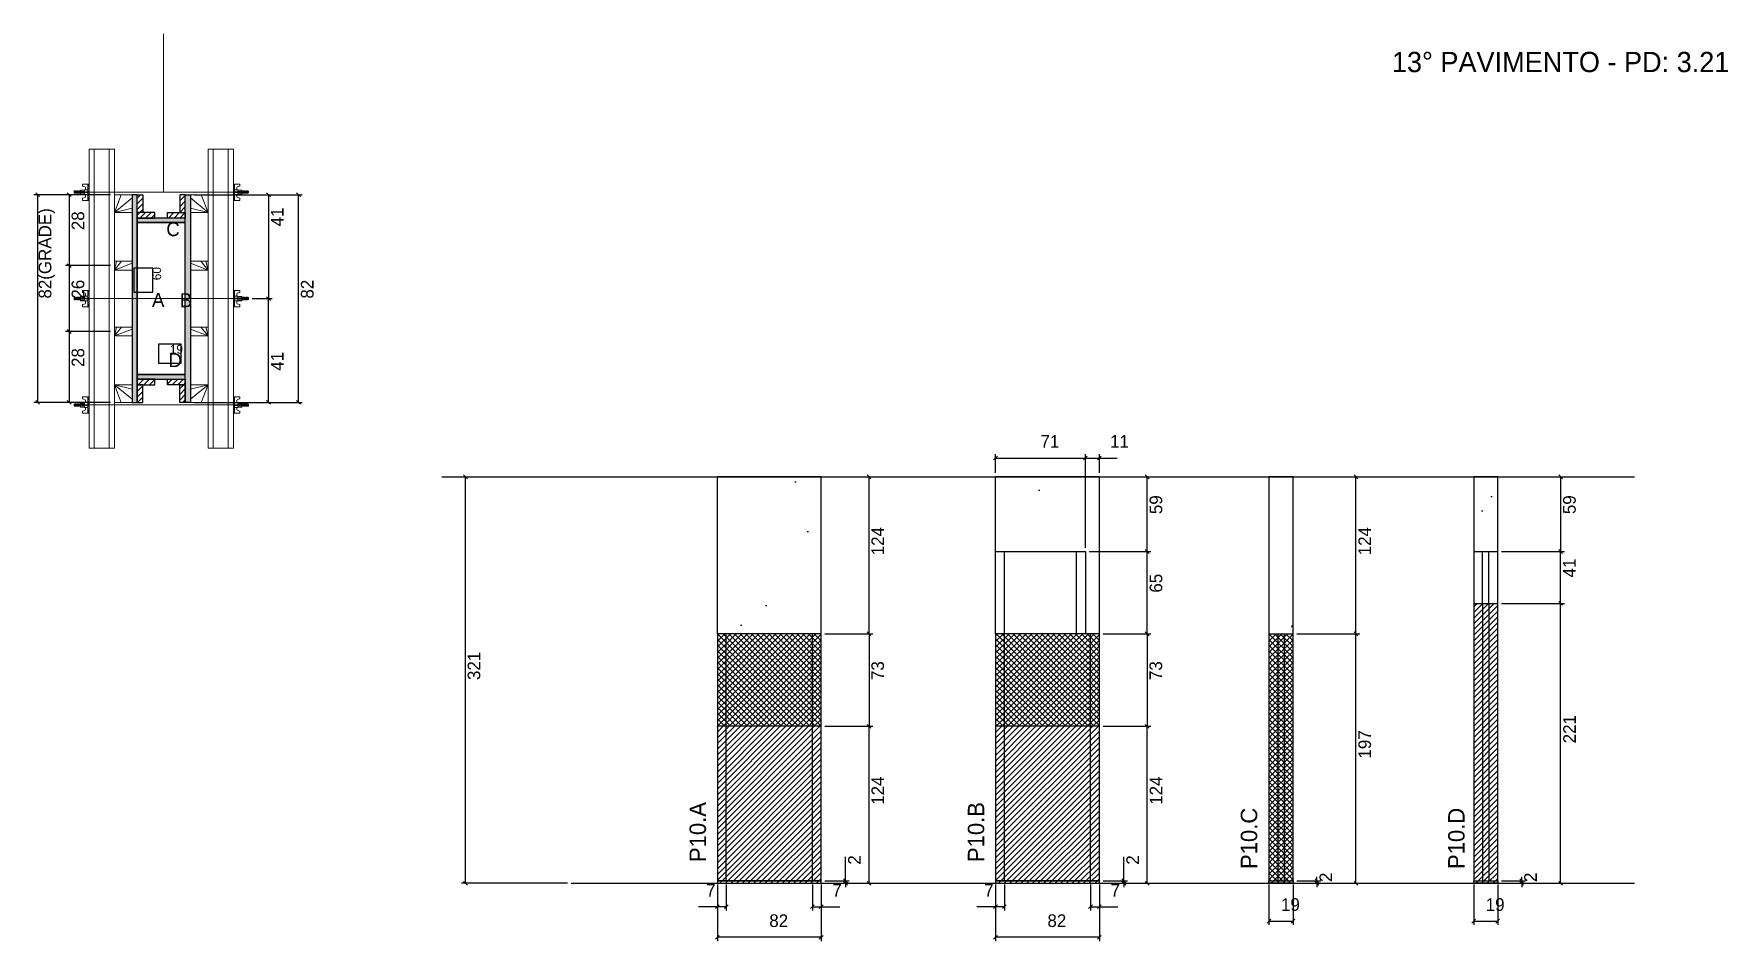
# Model space of a CAD drawing. Header units: metres. Extents: x 6107 to 7445, y 9845 to 10561.
import ezdxf

# ---------------------------------------------------------------- set-up
doc = ezdxf.new("R2010")
doc.units = ezdxf.units.M
for name, color, linetype in [('00 - FELIPE', 7, 'Continuous'), ('CHAPA', 7, 'Continuous'), ('COTA', 7, 'Continuous'), ('Hachura', 7, 'Continuous'), ('Madeira', 7, 'Continuous'), ('NIVEL 2° PAV.', 7, 'Continuous'), ('NOMENCLATURA', 7, 'Continuous'), ('Nível', 7, 'Continuous'), ('Painéis', 7, 'Continuous'), ('Perfil Metálico', 7, 'Continuous'), ('SARR_2.2x7', 7, 'Continuous'), ('SARRAFO', 7, 'Continuous'), ('Texto Seção', 7, 'Continuous'), ('TEXTO_GERAL', 7, 'Continuous')]:
    doc.layers.add(name, color=color, linetype=linetype)

msp = doc.modelspace()

# ---------------------------------------------------------------- hatches: boundary and pattern name
at = {"layer": 'COTA'}
h = msp.add_hatch(dxfattribs=at)
h.set_pattern_fill('AR-CONC')
h.paths.add_polyline_path([(6646.9, 10211.7), (6646.9, 10087.7), (6728.9, 10087.7), (6728.9, 10211.7), (6646.9, 10211.7)])
h = msp.add_hatch(dxfattribs=at)
h.set_pattern_fill('AR-CONC')
h.paths.add_polyline_path([(6937.6, 10152.7), (6937.6, 10087.7), (6948.6, 10087.7), (6948.6, 10211.7), (6866.6, 10211.7), (6866.6, 10152.7), (6937.6, 10152.7)])
h = msp.add_hatch(dxfattribs=at)
h.set_pattern_fill('AR-CONC')
h.paths.add_polyline_path([(7101.6, 10087.7), (7101.6, 10211.7), (7082.6, 10211.7), (7082.6, 10087.7), (7101.6, 10087.7)])
h = msp.add_hatch(dxfattribs=at)
h.set_pattern_fill('AR-CONC')
h.paths.add_polyline_path([(7244.3, 10152.7), (7263.3, 10152.7), (7263.3, 10211.7), (7244.3, 10211.7), (7244.3, 10152.7)])
at = {"layer": 'Hachura'}
h = msp.add_hatch(color=7, dxfattribs=at)
h.dxf.hatch_style = 1
h.paths.add_polyline_path([(6188.6, 10434.4), (6184.6, 10434.4), (6184.6, 10270.4), (6188.6, 10270.4), (6188.6, 10434.4)])
h = msp.add_hatch(color=7, dxfattribs=at)
h.dxf.hatch_style = 1
h.paths.add_polyline_path([(6188.6, 10434.4), (6184.6, 10434.4), (6184.6, 10270.4), (6188.6, 10270.4), (6188.6, 10434.4)])
h = msp.add_hatch(dxfattribs=at)
h.set_pattern_fill('ANSI31')
h.paths.add_polyline_path([(6188.6, 10420.4), (6193, 10420.4), (6193, 10434.4), (6188.6, 10434.4), (6188.6, 10420.4)])
h = msp.add_hatch(dxfattribs=at)
h.set_pattern_fill('ANSI31')
h.paths.add_polyline_path([(6226.6, 10420.4), (6222.2, 10420.4), (6222.2, 10434.4), (6226.6, 10434.4), (6226.6, 10420.4)])
h = msp.add_hatch(color=7, dxfattribs=at)
h.dxf.hatch_style = 1
h.paths.add_polyline_path([(6226.6, 10434.4), (6230.6, 10434.4), (6230.6, 10270.4), (6226.6, 10270.4), (6226.6, 10434.4)])
h = msp.add_hatch(color=7, dxfattribs=at)
h.dxf.hatch_style = 1
h.paths.add_polyline_path([(6226.6, 10434.4), (6230.6, 10434.4), (6230.6, 10270.4), (6226.6, 10270.4), (6226.6, 10434.4)])
h = msp.add_hatch(dxfattribs=at)
h.set_pattern_fill('ANSI31')
h.paths.add_polyline_path([(6188.6, 10416), (6188.6, 10420.4), (6202.6, 10420.4), (6202.6, 10416), (6188.6, 10416)])
h = msp.add_hatch(color=7, dxfattribs=at)
h.dxf.hatch_style = 1
h.paths.add_polyline_path([(6226.6, 10412.4), (6226.6, 10416), (6188.6, 10416), (6188.6, 10412.4), (6226.6, 10412.4)])
h = msp.add_hatch(color=7, dxfattribs=at)
h.dxf.hatch_style = 1
h.paths.add_polyline_path([(6226.6, 10412.4), (6226.6, 10416), (6188.6, 10416), (6188.6, 10412.4), (6226.6, 10412.4)])
h = msp.add_hatch(dxfattribs=at)
h.set_pattern_fill('ANSI31')
h.paths.add_polyline_path([(6226.6, 10416), (6226.6, 10420.4), (6212.6, 10420.4), (6212.6, 10416), (6226.6, 10416)])
h = msp.add_hatch(color=7, dxfattribs=at)
h.dxf.hatch_style = 1
h.paths.add_polyline_path([(6226.6, 10288.8), (6226.6, 10292.4), (6188.6, 10292.4), (6188.6, 10288.8), (6226.6, 10288.8)])
h = msp.add_hatch(color=7, dxfattribs=at)
h.dxf.hatch_style = 1
h.paths.add_polyline_path([(6226.6, 10288.8), (6226.6, 10292.4), (6188.6, 10292.4), (6188.6, 10288.8), (6226.6, 10288.8)])
h = msp.add_hatch(dxfattribs=at)
h.set_pattern_fill('ANSI31')
h.paths.add_polyline_path([(6188.6, 10284.4), (6188.6, 10288.8), (6202.6, 10288.8), (6202.6, 10284.4), (6188.6, 10284.4)])
h = msp.add_hatch(dxfattribs=at)
h.set_pattern_fill('ANSI31')
h.paths.add_polyline_path([(6188.6, 10284.4), (6193, 10284.4), (6193, 10270.4), (6188.6, 10270.4), (6188.6, 10284.4)])
h = msp.add_hatch(dxfattribs=at)
h.set_pattern_fill('ANSI31')
h.paths.add_polyline_path([(6226.6, 10284.4), (6226.6, 10288.8), (6212.6, 10288.8), (6212.6, 10284.4), (6226.6, 10284.4)])
h = msp.add_hatch(dxfattribs=at)
h.set_pattern_fill('ANSI31')
h.paths.add_polyline_path([(6226.6, 10284.4), (6222.2, 10284.4), (6222.2, 10270.4), (6226.6, 10270.4), (6226.6, 10284.4)])
h = msp.add_hatch(dxfattribs=at)
h.set_pattern_fill('ANSI31')
h.paths.add_polyline_path([(7263.3, 9890.7), (7263.3, 10111.7), (7244.3, 10111.7), (7244.3, 9890.7), (7263.3, 9890.7)])
h = msp.add_hatch(dxfattribs=at)
h.set_pattern_fill('ANSI37')
h.paths.add_polyline_path([(6728.9, 10014.7), (6728.9, 10087.7), (6646.9, 10087.7), (6646.9, 10014.7), (6728.9, 10014.7)])
h = msp.add_hatch(dxfattribs=at)
h.set_pattern_fill('ANSI37')
h.paths.add_polyline_path([(6948.6, 10014.7), (6948.6, 10087.7), (6866.6, 10087.7), (6866.6, 10014.7), (6948.6, 10014.7)])
h = msp.add_hatch(dxfattribs=at)
h.set_pattern_fill('ANSI37')
h.paths.add_polyline_path([(7101.6, 9890.7), (7101.6, 10087.7), (7082.6, 10087.7), (7082.6, 9890.7), (7101.6, 9890.7)])
h = msp.add_hatch(dxfattribs=at)
h.set_pattern_fill('ANSI31')
h.paths.add_polyline_path([(6728.9, 10014.7), (6646.9, 10014.7), (6646.9, 9890.7), (6728.9, 9890.7), (6728.9, 10014.7)])
h = msp.add_hatch(dxfattribs=at)
h.set_pattern_fill('ANSI31')
h.paths.add_polyline_path([(6948.6, 10014.7), (6866.6, 10014.7), (6866.6, 9890.7), (6948.6, 9890.7), (6948.6, 10014.7)])

# ---------------------------------------------------------------- linework, layer by layer
at = {"layer": '00 - FELIPE', "color": 4, "lineweight": 25}
for p, q in [((7266.3, 10211.7), (7316, 10211.7)), ((7313, 10211.7), (7313, 10152.7)), ((7266.3, 10152.7), (7316, 10152.7))]:
    msp.add_line(p, q, dxfattribs=at)
at = {"layer": '00 - FELIPE', "color": 0, "lineweight": 25}
for p, q in [((7314.5, 10210.2), (7311.5, 10213.2)), ((7311.5, 10154.2), (7314.5, 10151.2))]:
    msp.add_line(p, q, dxfattribs=at)
at = {"layer": 'CHAPA', "color": 1, "lineweight": 25}
for points in [[(6188.6, 10434.4), (6184.6, 10434.4), (6184.6, 10270.4), (6188.6, 10270.4)], [(6188.6, 10434.4), (6184.6, 10434.4), (6184.6, 10270.4), (6188.6, 10270.4)], [(6226.6, 10434.4), (6230.6, 10434.4), (6230.6, 10270.4), (6226.6, 10270.4)], [(6226.6, 10434.4), (6230.6, 10434.4), (6230.6, 10270.4), (6226.6, 10270.4)], [(6226.6, 10412.4), (6226.6, 10416), (6188.6, 10416), (6188.6, 10412.4)], [(6226.6, 10412.4), (6226.6, 10416), (6188.6, 10416), (6188.6, 10412.4)], [(6226.6, 10288.8), (6226.6, 10292.4), (6188.6, 10292.4), (6188.6, 10288.8)], [(6226.6, 10288.8), (6226.6, 10292.4), (6188.6, 10292.4), (6188.6, 10288.8)]]:
    msp.add_lwpolyline(points, close=True, dxfattribs=at)
at = {"layer": 'COTA', "color": 241, "lineweight": 25}
for p, q in [((6167.6, 10434.4), (6107, 10434.4)), ((6110, 10270.4), (6110, 10434.4)), ((6167.6, 10434.4), (6131.9, 10434.4)), ((6134.9, 10434.4), (6134.9, 10378.4)), ((6233.6, 10434.4), (6319, 10434.4)), ((6267.6, 10434.4), (6295.3, 10434.4)), ((6292.3, 10434.4), (6292.3, 10352.4)), ((6316, 10270.4), (6316, 10434.4)), ((6167.6, 10378.4), (6131.9, 10378.4)), ((6167.6, 10378.4), (6131.9, 10378.4)), ((6134.9, 10378.4), (6134.9, 10326.4)), ((6279.4, 10352.4), (6295.3, 10352.4)), ((6279.4, 10352.4), (6295.3, 10352.4)), ((6292.3, 10270.4), (6292.3, 10352.4)), ((6167.6, 10326.4), (6131.9, 10326.4)), ((6167.6, 10326.4), (6131.9, 10326.4)), ((6134.9, 10326.4), (6134.9, 10270.4)), ((6167.6, 10270.4), (6107, 10270.4)), ((6167.6, 10270.4), (6131.9, 10270.4)), ((6233.6, 10270.4), (6319, 10270.4)), ((6267.6, 10270.4), (6295.3, 10270.4)), ((6728.9, 10211.7), (6646.9, 10211.7)), ((6646.9, 10087.7), (6646.9, 10211.7)), ((6728.9, 10087.7), (6728.9, 10211.7)), ((6948.6, 10211.7), (6866.6, 10211.7)), ((6866.6, 10087.7), (6866.6, 10211.7)), ((6948.6, 10087.7), (6948.6, 10211.7))]:
    msp.add_line(p, q, dxfattribs=at)
at = {"layer": 'COTA', "color": 0, "lineweight": 25}
for p, q in [((6111.5, 10432.9), (6108.5, 10435.9)), ((6136.4, 10432.9), (6133.4, 10435.9)), ((6293.8, 10432.9), (6290.8, 10435.9)), ((6317.5, 10432.9), (6314.5, 10435.9)), ((6133.4, 10379.9), (6136.4, 10376.9)), ((6136.4, 10376.9), (6133.4, 10379.9)), ((6293.8, 10350.9), (6290.8, 10353.9)), ((6290.8, 10353.9), (6293.8, 10350.9)), ((6133.4, 10327.9), (6136.4, 10324.9)), ((6136.4, 10324.9), (6133.4, 10327.9)), ((6108.5, 10271.9), (6111.5, 10268.9)), ((6133.4, 10271.9), (6136.4, 10268.9)), ((6290.8, 10271.9), (6293.8, 10268.9)), ((6314.5, 10271.9), (6317.5, 10268.9)), ((6768.2, 10210.2), (6765.2, 10213.2)), ((7152.8, 10210.2), (7149.8, 10213.2)), ((6987.9, 10151.2), (6984.9, 10154.2)), ((7314.5, 10151.2), (7311.5, 10154.2)), ((7311.5, 10113.2), (7314.5, 10110.2)), ((7314.5, 10110.2), (7311.5, 10113.2)), ((6768.2, 10086.2), (6765.2, 10089.2)), ((6765.2, 10089.2), (6768.2, 10086.2)), ((6987.9, 10086.2), (6984.9, 10089.2)), ((6984.9, 10089.2), (6987.9, 10086.2)), ((7149.8, 10089.2), (7152.8, 10086.2)), ((7152.8, 10086.2), (7149.8, 10089.2)), ((6768.2, 10013.2), (6765.2, 10016.2)), ((6765.2, 10016.2), (6768.2, 10013.2)), ((6987.9, 10013.2), (6984.9, 10016.2)), ((6984.9, 10016.2), (6987.9, 10013.2)), ((6746.6, 9894.2), (6749.6, 9891.2)), ((6749.6, 9889.2), (6746.6, 9892.2)), ((6765.2, 9892.2), (6768.2, 9889.2)), ((6966.4, 9894.2), (6969.4, 9891.2)), ((6969.4, 9889.2), (6966.4, 9892.2)), ((6984.9, 9892.2), (6987.9, 9889.2)), ((7119, 9894.2), (7122, 9891.2)), ((7122, 9889.2), (7119, 9892.2)), ((7149.8, 9892.2), (7152.8, 9889.2)), ((7280.7, 9894.2), (7283.7, 9891.2)), ((7283.7, 9889.2), (7280.7, 9892.2)), ((7311.5, 9892.2), (7314.5, 9889.2)), ((6648.4, 9873.7), (6645.4, 9870.7)), ((6652.4, 9870.7), (6655.4, 9873.7)), ((6723.4, 9873.7), (6720.4, 9870.7)), ((6727.4, 9870.7), (6730.4, 9873.7)), ((6868.1, 9873.7), (6865.1, 9870.7)), ((6872.1, 9870.7), (6875.1, 9873.7)), ((6943.1, 9873.7), (6940.1, 9870.7)), ((6947.1, 9870.7), (6950.1, 9873.7)), ((7084.1, 9862.3), (7081.1, 9859.3)), ((7100.1, 9859.3), (7103.1, 9862.3)), ((7245.8, 9862.3), (7242.8, 9859.3)), ((7261.8, 9859.3), (7264.8, 9862.3)), ((6648.4, 9849.6), (6645.4, 9846.6)), ((6727.4, 9846.6), (6730.4, 9849.6)), ((6868.1, 9849.6), (6865.1, 9846.6)), ((6947.1, 9846.6), (6950.1, 9849.6))]:
    msp.add_line(p, q, dxfattribs=at)
at = {"layer": 'COTA', "color": 180, "lineweight": 25}
for p, q in [((6201, 10376.4), (6186, 10376.4)), ((6186, 10376.4), (6186, 10357.4)), ((6201, 10357.4), (6201, 10376.4)), ((6186, 10357.4), (6201, 10357.4)), ((6223.4, 10316.4), (6205.4, 10316.4)), ((6205.4, 10316.4), (6205.4, 10301.4)), ((6223.4, 10301.4), (6223.4, 10316.4)), ((6205.4, 10301.4), (6223.4, 10301.4))]:
    msp.add_line(p, q, dxfattribs=at)
at = {"layer": 'COTA', "color": 4, "lineweight": 25}
for p, q in [((6731.9, 10211.7), (6769.7, 10211.7)), ((6766.7, 10087.7), (6766.7, 10211.7)), ((7104.6, 10211.7), (7154.3, 10211.7)), ((7151.3, 10087.7), (7151.3, 10211.7)), ((6940.6, 10152.7), (6989.4, 10152.7)), ((6986.4, 10087.7), (6986.4, 10152.7)), ((7266.3, 10152.7), (7316, 10152.7)), ((7313, 10111.7), (7313, 10152.7)), ((7266.3, 10111.7), (7316, 10111.7)), ((7266.3, 10111.7), (7316, 10111.7)), ((7313, 9890.7), (7313, 10111.7)), ((6731.9, 10087.7), (6769.7, 10087.7)), ((6731.9, 10087.7), (6769.7, 10087.7)), ((6766.7, 10087.7), (6766.7, 10014.7)), ((6951.6, 10087.7), (6989.4, 10087.7)), ((6951.6, 10087.7), (6989.4, 10087.7)), ((6986.4, 10087.7), (6986.4, 10014.7)), ((7104.6, 10087.7), (7154.3, 10087.7)), ((7104.6, 10087.7), (7154.3, 10087.7)), ((7151.3, 9890.7), (7151.3, 10087.7)), ((6731.9, 10014.7), (6769.7, 10014.7)), ((6731.9, 10014.7), (6769.7, 10014.7)), ((6766.7, 9890.7), (6766.7, 10014.7)), ((6951.6, 10014.7), (6989.4, 10014.7)), ((6951.6, 10014.7), (6989.4, 10014.7)), ((6986.4, 9890.7), (6986.4, 10014.7)), ((6748.1, 9892.7), (6748.1, 9911.5)), ((6967.9, 9892.7), (6967.9, 9911.5)), ((6731.9, 9892.7), (6751.1, 9892.7)), ((6731.9, 9890.7), (6751.1, 9890.7)), ((6731.9, 9890.7), (6769.7, 9890.7)), ((6748.1, 9890.7), (6748.1, 9892.7)), ((6748.1, 9890.7), (6748.1, 9887.7)), ((6951.6, 9892.7), (6970.9, 9892.7)), ((6951.6, 9890.7), (6970.9, 9890.7)), ((6951.6, 9890.7), (6989.4, 9890.7)), ((6967.9, 9890.7), (6967.9, 9892.7)), ((6967.9, 9890.7), (6967.9, 9887.7)), ((7104.6, 9892.7), (7123.5, 9892.7)), ((7104.6, 9890.7), (7123.5, 9890.7)), ((7104.6, 9890.7), (7154.3, 9890.7)), ((7120.5, 9892.7), (7120.5, 9895.7)), ((7120.5, 9890.7), (7120.5, 9892.7)), ((7120.5, 9890.7), (7120.5, 9887.7)), ((7266.3, 9892.7), (7285.2, 9892.7)), ((7266.3, 9890.7), (7285.2, 9890.7)), ((7266.3, 9890.7), (7316, 9890.7)), ((7282.2, 9892.7), (7282.2, 9895.7)), ((7282.2, 9890.7), (7282.2, 9892.7)), ((7282.2, 9890.7), (7282.2, 9887.7)), ((6646.9, 9889.7), (6646.9, 9845.1)), ((6646.9, 9887.7), (6646.9, 9869.2)), ((6653.9, 9889.7), (6653.9, 9869.2)), ((6721.9, 9889.7), (6721.9, 9869.2)), ((6728.9, 9889.7), (6728.9, 9845.1)), ((6728.9, 9887.7), (6728.9, 9869.2)), ((6866.6, 9889.7), (6866.6, 9845.1)), ((6866.6, 9887.7), (6866.6, 9869.2)), ((6873.6, 9889.7), (6873.6, 9869.2)), ((6941.6, 9889.7), (6941.6, 9869.2)), ((6948.6, 9889.7), (6948.6, 9845.1)), ((6948.6, 9887.7), (6948.6, 9869.2)), ((7082.6, 9889.7), (7082.6, 9857.8)), ((7101.6, 9889.7), (7101.6, 9857.8)), ((7244.3, 9889.7), (7244.3, 9857.8)), ((7263.3, 9889.7), (7263.3, 9857.8)), ((6646.9, 9872.2), (6632.1, 9872.2)), ((6653.9, 9872.2), (6646.9, 9872.2)), ((6721.9, 9872.2), (6728.9, 9872.2)), ((6728.9, 9872.2), (6743.6, 9872.2)), ((6866.6, 9872.2), (6851.9, 9872.2)), ((6873.6, 9872.2), (6866.6, 9872.2)), ((6941.6, 9872.2), (6948.6, 9872.2)), ((6948.6, 9872.2), (6963.3, 9872.2)), ((7082.6, 9860.8), (7101.6, 9860.8)), ((7244.3, 9860.8), (7263.3, 9860.8)), ((6728.9, 9848.1), (6646.9, 9848.1)), ((6948.6, 9848.1), (6866.6, 9848.1))]:
    msp.add_line(p, q, dxfattribs=at)
at = {"layer": 'COTA', "color": 241, "lineweight": 25}
for points in [[(7101.6, 10087.7), (7101.6, 10211.7), (7082.6, 10211.7), (7082.6, 10087.7)], [(7263.3, 10152.7), (7263.3, 10211.7), (7244.3, 10211.7), (7244.3, 10152.7)]]:
    msp.add_lwpolyline(points, dxfattribs=at)
at = {"layer": 'Hachura', "color": 0, "lineweight": 9}
for p, q in [((6150.6, 10442.8), (6145.4, 10442.8)), ((6145.4, 10442.8), (6145.4, 10441.2)), ((6145.4, 10441.2), (6147.6, 10440.6)), ((6147.9, 10440.3), (6147.9, 10438.3)), ((6149.6, 10442.7), (6150.6, 10442.7)), ((6149.6, 10442.5), (6150.6, 10442.5)), ((6149.6, 10442.1), (6150.6, 10442.1)), ((6149.6, 10441.7), (6150.6, 10441.7)), ((6149.6, 10440.8), (6150.6, 10440.8)), ((6149.6, 10439.4), (6150.6, 10439.4)), ((6149.7, 10442.8), (6149.7, 10429.9)), ((6149.7, 10442.8), (6149.7, 10437.7)), ((6150.6, 10429.9), (6150.6, 10442.8)), ((6150.6, 10430.9), (6150.6, 10438.7)), ((6264.6, 10429.9), (6264.6, 10442.8)), ((6264.6, 10442.8), (6269.7, 10442.8)), ((6265.5, 10442.7), (6264.6, 10442.7)), ((6265.5, 10442.5), (6264.6, 10442.5)), ((6265.5, 10442.1), (6264.6, 10442.1)), ((6265.5, 10441.7), (6264.6, 10441.7)), ((6265.5, 10440.8), (6264.6, 10440.8)), ((6265.5, 10439.4), (6264.6, 10439.4)), ((6264.6, 10430.9), (6264.6, 10438.7)), ((6265.5, 10442.8), (6265.5, 10429.9)), ((6265.5, 10442.8), (6265.5, 10437.7)), ((6267.3, 10440.3), (6267.3, 10438.3)), ((6269.7, 10441.2), (6267.5, 10440.6)), ((6269.7, 10442.8), (6269.7, 10441.2)), ((6139.1, 10437.4), (6138.8, 10437.1)), ((6138.8, 10437.1), (6138.8, 10435.8)), ((6139.1, 10435.5), (6138.8, 10435.8)), ((6139.4, 10437.4), (6139.1, 10437.4)), ((6139.1, 10435.5), (6139.1, 10437.4)), ((6139.7, 10435.5), (6139.1, 10436.8)), ((6139.7, 10435.4), (6139.1, 10436.5)), ((6139.1, 10436), (6139.4, 10435.3)), ((6139.1, 10435.7), (6139.2, 10435.5)), ((6139.4, 10437.4), (6140.4, 10435.5)), ((6139.4, 10437.4), (6140.4, 10435.5)), ((6139.5, 10437.5), (6140.6, 10435.3)), ((6140.8, 10435.4), (6139.7, 10437.5)), ((6139.7, 10435.5), (6140.4, 10435.5)), ((6140.6, 10437.4), (6139.9, 10437.4)), ((6140.9, 10435.5), (6139.9, 10437.4)), ((6140.6, 10437.4), (6141.5, 10435.5)), ((6140.7, 10437.5), (6141.7, 10435.3)), ((6142, 10435.4), (6140.9, 10437.5)), ((6141.5, 10435.5), (6140.9, 10435.5)), ((6141.7, 10437.4), (6141.1, 10437.4)), ((6142.1, 10435.5), (6141.1, 10437.4)), ((6141.3, 10437.4), (6141.1, 10437.4)), ((6141.7, 10437.4), (6142.7, 10435.5)), ((6141.8, 10437.5), (6142.9, 10435.3)), ((6143.1, 10435.4), (6142.1, 10437.5)), ((6142.3, 10435.5), (6142.1, 10435.5)), ((6142.9, 10437.4), (6142.2, 10437.4)), ((6143.2, 10435.5), (6142.2, 10437.4)), ((6142.3, 10435.5), (6142.7, 10435.5)), ((6142.9, 10437.4), (6143.9, 10435.5)), ((6143.9, 10436.3), (6143.2, 10437.5)), ((6143.2, 10435.5), (6143.9, 10435.5)), ((6143.9, 10436.5), (6143.4, 10437.4)), ((6143.9, 10437.4), (6143.4, 10437.4)), ((6143.9, 10434.7), (6143.9, 10438.1)), ((6143.9, 10434.7), (6143.9, 10438.1)), ((6143.9, 10438.1), (6147.1, 10438.1)), ((6143.9, 10437), (6147.1, 10437)), ((6143.9, 10435.5), (6147.1, 10435.5)), ((6147.1, 10434.7), (6143.9, 10434.7)), ((6145.4, 10431.6), (6147.6, 10432.2)), ((6145.4, 10429.9), (6145.4, 10431.6)), ((6149.7, 10429.9), (6145.4, 10429.9)), ((6147.1, 10438.3), (6147.1, 10434.5)), ((6149.7, 10438.3), (6147.1, 10438.3)), ((6147.1, 10434.5), (6147.1, 10434.7)), ((6147.1, 10434.5), (6147.1, 10434.7)), ((6147.1, 10434.5), (6149.7, 10434.5)), ((6149.7, 10436.7), (6147.7, 10436.7)), ((6147.7, 10436.2), (6149.7, 10436.2)), ((6147.9, 10432.5), (6147.9, 10434.5)), ((6149.6, 10433.4), (6150.6, 10433.4)), ((6149.6, 10431.9), (6150.6, 10431.9)), ((6149.6, 10431.1), (6150.6, 10431.1)), ((6149.6, 10430.6), (6150.6, 10430.6)), ((6149.6, 10430.3), (6150.6, 10430.3)), ((6149.6, 10430.1), (6150.6, 10430.1)), ((6149.7, 10436.4), (6149.7, 10438.3)), ((6149.7, 10437.7), (6149.7, 10437)), ((6149.7, 10436.4), (6150.6, 10436.4)), ((6149.7, 10429.9), (6150.6, 10429.9)), ((6150, 10437.3), (6149.8, 10437.3)), ((6149.8, 10435.4), (6150.2, 10435.4)), ((6150.4, 10437.3), (6150, 10437.3)), ((6265.5, 10436.4), (6264.6, 10436.4)), ((6265.5, 10433.4), (6264.6, 10433.4)), ((6265.5, 10431.9), (6264.6, 10431.9)), ((6265.5, 10431.1), (6264.6, 10431.1)), ((6265.5, 10430.6), (6264.6, 10430.6)), ((6265.5, 10430.3), (6264.6, 10430.3)), ((6265.5, 10430.1), (6264.6, 10430.1)), ((6265.5, 10429.9), (6264.6, 10429.9)), ((6264.7, 10437.3), (6265.2, 10437.3)), ((6265.3, 10435.4), (6264.9, 10435.4)), ((6265.2, 10437.3), (6265.4, 10437.3)), ((6265.5, 10436.4), (6265.5, 10438.3)), ((6265.5, 10438.3), (6268.1, 10438.3)), ((6265.5, 10437.7), (6265.5, 10437)), ((6265.5, 10436.7), (6267.5, 10436.7)), ((6267.5, 10436.2), (6265.5, 10436.2)), ((6268.1, 10434.5), (6265.5, 10434.5)), ((6265.5, 10429.9), (6269.7, 10429.9)), ((6267.3, 10432.5), (6267.3, 10434.5)), ((6269.7, 10431.6), (6267.5, 10432.2)), ((6268.1, 10438.3), (6268.1, 10434.5)), ((6271.3, 10438.1), (6268.1, 10438.1)), ((6271.3, 10437), (6268.1, 10437)), ((6271.3, 10435.5), (6268.1, 10435.5)), ((6268.1, 10434.7), (6271.3, 10434.7)), ((6268.1, 10434.5), (6268.1, 10434.7)), ((6268.1, 10434.5), (6268.1, 10434.7)), ((6269.7, 10429.9), (6269.7, 10431.6)), ((6271.2, 10434.7), (6271.2, 10438.1)), ((6271.3, 10434.7), (6271.3, 10438.1)), ((6271.3, 10436.3), (6271.9, 10437.5)), ((6272.2, 10437.4), (6271.3, 10435.5)), ((6271.3, 10436.5), (6271.7, 10437.4)), ((6271.3, 10437.4), (6271.7, 10437.4)), ((6271.9, 10435.5), (6271.3, 10435.5)), ((6271.9, 10435.5), (6272.9, 10437.4)), ((6272, 10435.4), (6273.1, 10437.5)), ((6273.3, 10437.5), (6272.2, 10435.3)), ((6272.2, 10437.4), (6272.9, 10437.4)), ((6273.4, 10437.4), (6272.4, 10435.5)), ((6272.9, 10435.5), (6272.4, 10435.5)), ((6272.9, 10435.5), (6273.1, 10435.5)), ((6273.1, 10435.5), (6274, 10437.4)), ((6273.2, 10435.4), (6274.2, 10437.5)), ((6274.5, 10437.5), (6273.4, 10435.3)), ((6273.4, 10437.4), (6274, 10437.4)), ((6274.6, 10437.4), (6273.6, 10435.5)), ((6273.6, 10435.5), (6274.2, 10435.5)), ((6273.8, 10437.4), (6274, 10437.4)), ((6274.2, 10435.5), (6275.2, 10437.4)), ((6274.3, 10435.4), (6275.4, 10437.5)), ((6275.6, 10437.5), (6274.6, 10435.3)), ((6274.6, 10437.4), (6275.2, 10437.4)), ((6275.7, 10437.4), (6274.8, 10435.5)), ((6275.7, 10437.4), (6274.8, 10435.5)), ((6275.4, 10435.5), (6274.8, 10435.5)), ((6275.4, 10435.5), (6276, 10436.8)), ((6275.5, 10435.4), (6276, 10436.5)), ((6275.7, 10437.4), (6276, 10437.4)), ((6276, 10436), (6275.7, 10435.3)), ((6276, 10435.7), (6275.9, 10435.5)), ((6276, 10437.4), (6276.4, 10437.1)), ((6276, 10435.5), (6276, 10437.4)), ((6276, 10435.5), (6276.4, 10435.8)), ((6276.4, 10437.1), (6276.4, 10435.8)), ((6150.6, 10358.8), (6145.4, 10358.8)), ((6145.4, 10358.8), (6145.4, 10357.2)), ((6149.6, 10358.7), (6150.6, 10358.7)), ((6149.6, 10358.5), (6150.6, 10358.5)), ((6149.6, 10358.1), (6150.6, 10358.1)), ((6149.7, 10358.8), (6149.7, 10345.9)), ((6149.7, 10358.8), (6149.7, 10353.7)), ((6150.6, 10345.9), (6150.6, 10358.8)), ((6264.6, 10345.9), (6264.6, 10358.8)), ((6264.6, 10358.8), (6269.7, 10358.8)), ((6265.5, 10358.7), (6264.6, 10358.7)), ((6265.5, 10358.5), (6264.6, 10358.5)), ((6265.5, 10358.1), (6264.6, 10358.1)), ((6265.5, 10358.8), (6265.5, 10345.9)), ((6265.5, 10358.8), (6265.5, 10353.7)), ((6269.7, 10358.8), (6269.7, 10357.2)), ((6139.1, 10353.4), (6138.8, 10353.1)), ((6138.8, 10353.1), (6138.8, 10351.8)), ((6139.1, 10351.5), (6138.8, 10351.8)), ((6139.4, 10353.4), (6139.1, 10353.4)), ((6139.1, 10351.5), (6139.1, 10353.4)), ((6139.7, 10351.5), (6139.1, 10352.8)), ((6139.7, 10351.4), (6139.1, 10352.5)), ((6139.1, 10352), (6139.4, 10351.3)), ((6139.1, 10351.7), (6139.2, 10351.5)), ((6139.4, 10353.4), (6140.4, 10351.5)), ((6139.4, 10353.4), (6140.4, 10351.5)), ((6139.5, 10353.5), (6140.6, 10351.3)), ((6140.8, 10351.4), (6139.7, 10353.5)), ((6139.7, 10351.5), (6140.4, 10351.5)), ((6140.6, 10353.4), (6139.9, 10353.4)), ((6140.9, 10351.5), (6139.9, 10353.4)), ((6140.6, 10353.4), (6141.5, 10351.5)), ((6140.7, 10353.5), (6141.7, 10351.3)), ((6142, 10351.4), (6140.9, 10353.5)), ((6141.5, 10351.5), (6140.9, 10351.5)), ((6141.7, 10353.4), (6141.1, 10353.4)), ((6142.1, 10351.5), (6141.1, 10353.4)), ((6141.3, 10353.4), (6141.1, 10353.4)), ((6141.7, 10353.4), (6142.7, 10351.5)), ((6141.8, 10353.5), (6142.9, 10351.3)), ((6143.1, 10351.4), (6142.1, 10353.5)), ((6142.3, 10351.5), (6142.1, 10351.5)), ((6142.9, 10353.4), (6142.2, 10353.4)), ((6143.2, 10351.5), (6142.2, 10353.4)), ((6142.3, 10351.5), (6142.7, 10351.5)), ((6142.9, 10353.4), (6143.9, 10351.5)), ((6143.9, 10352.3), (6143.2, 10353.5)), ((6143.2, 10351.5), (6143.9, 10351.5)), ((6143.9, 10352.5), (6143.4, 10353.4)), ((6143.9, 10353.4), (6143.4, 10353.4)), ((6143.9, 10350.7), (6143.9, 10354.1)), ((6143.9, 10350.7), (6143.9, 10354.1)), ((6143.9, 10354.1), (6147.1, 10354.1)), ((6143.9, 10353), (6147.1, 10353)), ((6143.9, 10351.5), (6147.1, 10351.5)), ((6147.1, 10350.7), (6143.9, 10350.7)), ((6145.4, 10357.2), (6147.6, 10356.6)), ((6145.4, 10347.6), (6147.6, 10348.2)), ((6145.4, 10345.9), (6145.4, 10347.6)), ((6149.7, 10345.9), (6145.4, 10345.9)), ((6147.1, 10354.3), (6147.1, 10350.5)), ((6149.7, 10354.3), (6147.1, 10354.3)), ((6147.1, 10350.5), (6147.1, 10350.7)), ((6147.1, 10350.5), (6147.1, 10350.7)), ((6147.1, 10350.5), (6149.7, 10350.5)), ((6149.7, 10352.7), (6147.7, 10352.7)), ((6147.7, 10352.2), (6149.7, 10352.2)), ((6147.9, 10356.3), (6147.9, 10354.3)), ((6147.9, 10348.5), (6147.9, 10350.5)), ((6149.6, 10357.7), (6150.6, 10357.7)), ((6149.6, 10356.8), (6150.6, 10356.8)), ((6149.6, 10355.4), (6150.6, 10355.4)), ((6149.6, 10349.4), (6150.6, 10349.4)), ((6149.6, 10347.9), (6150.6, 10347.9)), ((6149.6, 10347.1), (6150.6, 10347.1)), ((6149.6, 10346.6), (6150.6, 10346.6)), ((6149.6, 10346.3), (6150.6, 10346.3)), ((6149.6, 10346.1), (6150.6, 10346.1)), ((6149.7, 10352.4), (6149.7, 10354.3)), ((6149.7, 10353.7), (6149.7, 10353)), ((6149.7, 10352.4), (6150.6, 10352.4)), ((6149.7, 10345.9), (6150.6, 10345.9)), ((6150, 10353.3), (6149.8, 10353.3)), ((6149.8, 10351.4), (6150.2, 10351.4)), ((6150.4, 10353.3), (6150, 10353.3)), ((6150.6, 10346.9), (6150.6, 10354.7)), ((6265.5, 10357.7), (6264.6, 10357.7)), ((6265.5, 10356.8), (6264.6, 10356.8)), ((6265.5, 10355.4), (6264.6, 10355.4)), ((6264.6, 10346.9), (6264.6, 10354.7)), ((6265.5, 10352.4), (6264.6, 10352.4)), ((6265.5, 10349.4), (6264.6, 10349.4)), ((6265.5, 10347.9), (6264.6, 10347.9)), ((6265.5, 10347.1), (6264.6, 10347.1)), ((6265.5, 10346.6), (6264.6, 10346.6)), ((6265.5, 10346.3), (6264.6, 10346.3)), ((6265.5, 10346.1), (6264.6, 10346.1)), ((6265.5, 10345.9), (6264.6, 10345.9)), ((6264.7, 10353.3), (6265.2, 10353.3)), ((6265.3, 10351.4), (6264.9, 10351.4)), ((6265.2, 10353.3), (6265.4, 10353.3)), ((6265.5, 10352.4), (6265.5, 10354.3)), ((6265.5, 10354.3), (6268.1, 10354.3)), ((6265.5, 10353.7), (6265.5, 10353)), ((6265.5, 10352.7), (6267.5, 10352.7)), ((6267.5, 10352.2), (6265.5, 10352.2)), ((6268.1, 10350.5), (6265.5, 10350.5)), ((6265.5, 10345.9), (6269.7, 10345.9)), ((6267.3, 10356.3), (6267.3, 10354.3)), ((6267.3, 10348.5), (6267.3, 10350.5)), ((6269.7, 10357.2), (6267.5, 10356.6)), ((6269.7, 10347.6), (6267.5, 10348.2)), ((6268.1, 10354.3), (6268.1, 10350.5)), ((6271.3, 10354.1), (6268.1, 10354.1)), ((6271.3, 10353), (6268.1, 10353)), ((6271.3, 10351.5), (6268.1, 10351.5)), ((6268.1, 10350.7), (6271.3, 10350.7)), ((6268.1, 10350.5), (6268.1, 10350.7)), ((6268.1, 10350.5), (6268.1, 10350.7)), ((6269.7, 10345.9), (6269.7, 10347.6)), ((6271.2, 10350.7), (6271.2, 10354.1)), ((6271.3, 10350.7), (6271.3, 10354.1)), ((6271.3, 10352.3), (6271.9, 10353.5)), ((6272.2, 10353.4), (6271.3, 10351.5)), ((6271.3, 10352.5), (6271.7, 10353.4)), ((6271.3, 10353.4), (6271.7, 10353.4)), ((6271.9, 10351.5), (6271.3, 10351.5)), ((6271.9, 10351.5), (6272.9, 10353.4)), ((6272, 10351.4), (6273.1, 10353.5)), ((6273.3, 10353.5), (6272.2, 10351.3)), ((6272.2, 10353.4), (6272.9, 10353.4)), ((6273.4, 10353.4), (6272.4, 10351.5)), ((6272.9, 10351.5), (6272.4, 10351.5)), ((6272.9, 10351.5), (6273.1, 10351.5)), ((6273.1, 10351.5), (6274, 10353.4)), ((6273.2, 10351.4), (6274.2, 10353.5)), ((6274.5, 10353.5), (6273.4, 10351.3)), ((6273.4, 10353.4), (6274, 10353.4)), ((6274.6, 10353.4), (6273.6, 10351.5)), ((6273.6, 10351.5), (6274.2, 10351.5)), ((6273.8, 10353.4), (6274, 10353.4)), ((6274.2, 10351.5), (6275.2, 10353.4)), ((6274.3, 10351.4), (6275.4, 10353.5)), ((6275.6, 10353.5), (6274.6, 10351.3)), ((6274.6, 10353.4), (6275.2, 10353.4)), ((6275.7, 10353.4), (6274.8, 10351.5)), ((6275.7, 10353.4), (6274.8, 10351.5)), ((6275.4, 10351.5), (6274.8, 10351.5)), ((6275.4, 10351.5), (6276, 10352.8)), ((6275.5, 10351.4), (6276, 10352.5)), ((6275.7, 10353.4), (6276, 10353.4)), ((6276, 10352), (6275.7, 10351.3)), ((6276, 10351.7), (6275.9, 10351.5)), ((6276, 10353.4), (6276.4, 10353.1)), ((6276, 10351.5), (6276, 10353.4)), ((6276, 10351.5), (6276.4, 10351.8)), ((6276.4, 10353.1), (6276.4, 10351.8)), ((6139.1, 10269.3), (6138.8, 10269)), ((6138.8, 10267.7), (6138.8, 10269)), ((6139.1, 10267.3), (6138.8, 10267.7)), ((6139.1, 10268.8), (6139.4, 10269.4)), ((6139.7, 10269.4), (6139.1, 10268.3)), ((6139.1, 10269), (6139.2, 10269.3)), ((6139.7, 10269.3), (6139.1, 10268)), ((6139.1, 10269.3), (6139.1, 10267.3)), ((6139.4, 10267.4), (6139.1, 10267.4)), ((6139.4, 10267.4), (6140.4, 10269.3)), ((6139.4, 10267.4), (6140.4, 10269.3)), ((6139.5, 10267.3), (6140.6, 10269.4)), ((6140.8, 10269.4), (6139.7, 10267.2)), ((6139.7, 10269.3), (6140.4, 10269.3)), ((6140.9, 10269.3), (6139.9, 10267.4)), ((6140.6, 10267.4), (6139.9, 10267.4)), ((6140.6, 10267.4), (6141.5, 10269.3)), ((6140.7, 10267.3), (6141.7, 10269.4)), ((6142, 10269.4), (6140.9, 10267.2)), ((6141.5, 10269.3), (6140.9, 10269.3)), ((6142.1, 10269.3), (6141.1, 10267.4)), ((6141.7, 10267.4), (6141.1, 10267.4)), ((6141.3, 10267.4), (6141.1, 10267.4)), ((6141.7, 10267.4), (6142.7, 10269.3)), ((6141.8, 10267.3), (6142.9, 10269.4)), ((6143.1, 10269.4), (6142.1, 10267.2)), ((6142.3, 10269.3), (6142.1, 10269.3)), ((6143.2, 10269.3), (6142.2, 10267.4)), ((6142.9, 10267.4), (6142.2, 10267.4)), ((6142.3, 10269.3), (6142.7, 10269.3)), ((6142.9, 10267.4), (6143.9, 10269.3)), ((6143.2, 10269.3), (6143.9, 10269.3)), ((6143.9, 10268.5), (6143.2, 10267.2)), ((6143.9, 10268.3), (6143.4, 10267.4)), ((6143.9, 10267.4), (6143.4, 10267.4)), ((6143.9, 10270.1), (6143.9, 10266.7)), ((6143.9, 10270.1), (6143.9, 10266.7)), ((6147.1, 10270.1), (6143.9, 10270.1)), ((6143.9, 10269.3), (6147.1, 10269.3)), ((6143.9, 10267.7), (6147.1, 10267.7)), ((6143.9, 10266.7), (6147.1, 10266.7)), ((6149.7, 10274.8), (6145.4, 10274.8)), ((6145.4, 10274.8), (6145.4, 10273.2)), ((6145.4, 10273.2), (6147.6, 10272.6)), ((6147.1, 10266.4), (6147.1, 10270.3)), ((6147.1, 10270.3), (6149.7, 10270.3)), ((6147.1, 10270.3), (6147.1, 10270.1)), ((6147.1, 10270.3), (6147.1, 10270.1)), ((6149.7, 10266.4), (6147.1, 10266.4)), ((6147.7, 10268.6), (6149.7, 10268.6)), ((6149.7, 10268.1), (6147.7, 10268.1)), ((6147.9, 10272.3), (6147.9, 10270.3)), ((6147.9, 10264.5), (6147.9, 10266.4)), ((6149.6, 10274.7), (6150.6, 10274.7)), ((6149.6, 10274.5), (6150.6, 10274.5)), ((6149.6, 10274.1), (6150.6, 10274.1)), ((6149.6, 10273.7), (6150.6, 10273.7)), ((6149.6, 10272.8), (6150.6, 10272.8)), ((6149.6, 10271.4), (6150.6, 10271.4)), ((6149.6, 10265.3), (6150.6, 10265.3)), ((6149.7, 10261.9), (6149.7, 10274.8)), ((6149.7, 10274.8), (6150.6, 10274.8)), ((6149.7, 10268.4), (6149.7, 10266.4)), ((6149.7, 10268.4), (6150.6, 10268.4)), ((6149.7, 10267.1), (6149.7, 10267.7)), ((6149.7, 10261.9), (6149.7, 10267.1)), ((6149.8, 10269.4), (6150.2, 10269.4)), ((6150, 10267.4), (6149.8, 10267.4)), ((6150.4, 10267.4), (6150, 10267.4)), ((6150.6, 10274.8), (6150.6, 10261.9)), ((6150.6, 10273.9), (6150.6, 10266.1)), ((6264.6, 10274.8), (6264.6, 10261.9)), ((6265.5, 10274.8), (6264.6, 10274.8)), ((6265.5, 10274.7), (6264.6, 10274.7)), ((6265.5, 10274.5), (6264.6, 10274.5)), ((6265.5, 10274.1), (6264.6, 10274.1)), ((6264.6, 10273.9), (6264.6, 10266.1)), ((6265.5, 10273.7), (6264.6, 10273.7)), ((6265.5, 10272.8), (6264.6, 10272.8)), ((6265.5, 10271.4), (6264.6, 10271.4)), ((6265.5, 10268.4), (6264.6, 10268.4)), ((6265.5, 10265.3), (6264.6, 10265.3)), ((6264.7, 10267.4), (6265.2, 10267.4)), ((6265.3, 10269.4), (6264.9, 10269.4)), ((6265.2, 10267.4), (6265.4, 10267.4)), ((6265.5, 10261.9), (6265.5, 10274.8)), ((6265.5, 10274.8), (6269.7, 10274.8)), ((6268.1, 10270.3), (6265.5, 10270.3)), ((6267.5, 10268.6), (6265.5, 10268.6)), ((6265.5, 10268.4), (6265.5, 10266.4)), ((6265.5, 10268.1), (6267.5, 10268.1)), ((6265.5, 10267.1), (6265.5, 10267.7)), ((6265.5, 10261.9), (6265.5, 10267.1)), ((6265.5, 10266.4), (6268.1, 10266.4)), ((6267.3, 10272.3), (6267.3, 10270.3)), ((6267.3, 10264.5), (6267.3, 10266.4)), ((6269.7, 10273.2), (6267.5, 10272.6)), ((6268.1, 10266.4), (6268.1, 10270.3)), ((6268.1, 10270.3), (6268.1, 10270.1)), ((6268.1, 10270.3), (6268.1, 10270.1)), ((6268.1, 10270.1), (6271.3, 10270.1)), ((6271.3, 10269.3), (6268.1, 10269.3)), ((6271.3, 10267.7), (6268.1, 10267.7)), ((6271.3, 10266.7), (6268.1, 10266.7)), ((6269.7, 10274.8), (6269.7, 10273.2)), ((6271.2, 10270.1), (6271.2, 10266.7)), ((6271.3, 10270.1), (6271.3, 10266.7)), ((6271.9, 10269.3), (6271.3, 10269.3)), ((6272.2, 10267.4), (6271.3, 10269.3)), ((6271.3, 10268.5), (6271.9, 10267.2)), ((6271.3, 10268.3), (6271.7, 10267.4)), ((6271.3, 10267.4), (6271.7, 10267.4)), ((6271.9, 10269.3), (6272.9, 10267.4)), ((6272, 10269.4), (6273.1, 10267.2)), ((6273.3, 10267.3), (6272.2, 10269.4)), ((6272.2, 10267.4), (6272.9, 10267.4)), ((6272.9, 10269.3), (6272.4, 10269.3)), ((6273.4, 10267.4), (6272.4, 10269.3)), ((6272.9, 10269.3), (6273.1, 10269.3)), ((6273.1, 10269.3), (6274, 10267.4)), ((6273.2, 10269.4), (6274.2, 10267.2)), ((6274.5, 10267.3), (6273.4, 10269.4)), ((6273.4, 10267.4), (6274, 10267.4)), ((6273.6, 10269.3), (6274.2, 10269.3)), ((6274.6, 10267.4), (6273.6, 10269.3)), ((6273.8, 10267.4), (6274, 10267.4)), ((6274.2, 10269.3), (6275.2, 10267.4)), ((6274.3, 10269.4), (6275.4, 10267.2)), ((6275.6, 10267.3), (6274.6, 10269.4)), ((6274.6, 10267.4), (6275.2, 10267.4)), ((6275.7, 10267.4), (6274.8, 10269.3)), ((6275.4, 10269.3), (6274.8, 10269.3)), ((6275.7, 10267.4), (6274.8, 10269.3)), ((6275.4, 10269.3), (6276, 10268)), ((6275.5, 10269.4), (6276, 10268.3)), ((6276, 10268.8), (6275.7, 10269.4)), ((6275.7, 10267.4), (6276, 10267.4)), ((6276, 10269), (6275.9, 10269.3)), ((6276, 10269.3), (6276.4, 10269)), ((6276, 10269.3), (6276, 10267.3)), ((6276, 10267.3), (6276.4, 10267.7)), ((6276.4, 10267.7), (6276.4, 10269)), ((6145.4, 10263.6), (6147.6, 10264.2)), ((6145.4, 10261.9), (6145.4, 10263.6)), ((6150.6, 10261.9), (6145.4, 10261.9)), ((6149.6, 10263.9), (6150.6, 10263.9)), ((6149.6, 10263.1), (6150.6, 10263.1)), ((6149.6, 10262.6), (6150.6, 10262.6)), ((6149.6, 10262.3), (6150.6, 10262.3)), ((6149.6, 10262.1), (6150.6, 10262.1)), ((6265.5, 10263.9), (6264.6, 10263.9)), ((6265.5, 10263.1), (6264.6, 10263.1)), ((6265.5, 10262.6), (6264.6, 10262.6)), ((6265.5, 10262.3), (6264.6, 10262.3)), ((6265.5, 10262.1), (6264.6, 10262.1)), ((6264.6, 10261.9), (6269.7, 10261.9)), ((6269.7, 10263.6), (6267.5, 10264.2)), ((6269.7, 10261.9), (6269.7, 10263.6))]:
    msp.add_line(p, q, dxfattribs=at)
at = {"layer": 'Hachura', "color": 251, "lineweight": 9}
for p, q in [((6275.4, 10436.4), (6143.6, 10436.4)), ((6275.4, 10352.4), (6143.6, 10352.4)), ((6275.4, 10268.4), (6143.6, 10268.4))]:
    msp.add_line(p, q, dxfattribs=at)
at = {"layer": 'Madeira', "color": 126, "lineweight": 18}
for p, q in [((6170.6, 10420.4), (6176, 10434.4)), ((6170.6, 10420.4), (6184.6, 10431.9)), ((6244.6, 10420.4), (6230.6, 10431.9)), ((6244.6, 10420.4), (6239.2, 10434.4)), ((6170.6, 10420.4), (6184.6, 10423.9)), ((6244.6, 10420.4), (6230.6, 10423.9)), ((6170.6, 10374.9), (6176.3, 10381.9)), ((6170.6, 10374.9), (6172.3, 10381.9)), ((6170.6, 10374.9), (6184.6, 10380.3)), ((6244.6, 10374.9), (6230.6, 10380.3)), ((6244.6, 10374.9), (6238.8, 10381.9)), ((6244.6, 10374.9), (6242.8, 10381.9)), ((6170.6, 10322.9), (6176.3, 10329.9)), ((6170.6, 10322.9), (6172.3, 10329.9)), ((6170.6, 10322.9), (6184.6, 10328.3)), ((6244.6, 10322.9), (6230.6, 10328.3)), ((6244.6, 10322.9), (6238.8, 10329.9)), ((6244.6, 10322.9), (6242.8, 10329.9)), ((6170.6, 10284.4), (6184.6, 10272.9)), ((6170.6, 10284.4), (6184.6, 10280.9)), ((6170.6, 10284.4), (6176, 10270.4)), ((6244.6, 10284.4), (6230.6, 10272.9)), ((6244.6, 10284.4), (6230.6, 10280.9)), ((6244.6, 10284.4), (6239.1, 10270.4))]:
    msp.add_line(p, q, dxfattribs=at)
for points in [[(6170.6, 10270.4), (6184.6, 10270.4), (6184.6, 10434.4), (6170.6, 10434.4)], [(6170.6, 10420.4), (6184.6, 10420.4), (6184.6, 10434.4), (6170.6, 10434.4)], [(6244.6, 10270.4), (6230.6, 10270.4), (6230.6, 10434.4), (6244.6, 10434.4)], [(6244.6, 10420.4), (6230.6, 10420.4), (6230.6, 10434.4), (6244.6, 10434.4)], [(6170.6, 10374.9), (6170.6, 10381.9), (6184.6, 10381.9), (6184.6, 10374.9)], [(6244.6, 10374.9), (6244.6, 10381.9), (6230.6, 10381.9), (6230.6, 10374.9)], [(6170.6, 10322.9), (6170.6, 10329.9), (6184.6, 10329.9), (6184.6, 10322.9)], [(6244.6, 10322.9), (6244.6, 10329.9), (6230.6, 10329.9), (6230.6, 10322.9)], [(6170.6, 10284.4), (6184.6, 10284.4), (6184.6, 10270.4), (6170.6, 10270.4)], [(6244.6, 10284.4), (6230.6, 10284.4), (6230.6, 10270.4), (6244.6, 10270.4)]]:
    msp.add_lwpolyline(points, close=True, dxfattribs=at)
at = {"layer": 'NIVEL 2° PAV.', "color": 4, "lineweight": 25}
for p, q in [((6444.7, 10211.7), (6450.9, 10211.7)), ((6447.9, 9890.7), (6447.9, 10211.7)), ((6528.4, 9890.7), (6444.9, 9890.7))]:
    msp.add_line(p, q, dxfattribs=at)
at = {"layer": 'NIVEL 2° PAV.', "color": 0, "lineweight": 25}
for p, q in [((6449.4, 10210.2), (6446.4, 10213.2)), ((6446.4, 9892.2), (6449.4, 9889.2))]:
    msp.add_line(p, q, dxfattribs=at)
at = {"layer": 'Nível', "color": 4, "lineweight": 25}
for p, q in [((6429.2, 10211.7), (7371.2, 10211.7)), ((6531.4, 9890.7), (7371.2, 9890.7))]:
    msp.add_line(p, q, dxfattribs=at)
at = {"layer": 'Painéis', "color": 0, "lineweight": 25}
for p, q in [((6868.1, 10228), (6865.1, 10225)), ((6936.1, 10225), (6939.1, 10228)), ((6939.1, 10228), (6936.1, 10225)), ((6947.1, 10225), (6950.1, 10228)), ((6987.9, 10210.2), (6984.9, 10213.2)), ((6984.9, 10154.2), (6987.9, 10151.2))]:
    msp.add_line(p, q, dxfattribs=at)
at = {"layer": 'Painéis', "color": 4, "lineweight": 25}
for p, q in [((6866.6, 10214.7), (6866.6, 10229.5)), ((6866.6, 10226.5), (6937.6, 10226.5)), ((6937.6, 10155.7), (6937.6, 10229.5)), ((6937.6, 10214.7), (6937.6, 10229.5)), ((6937.6, 10226.5), (6948.6, 10226.5)), ((6948.6, 10214.7), (6948.6, 10229.5)), ((6948.6, 10226.5), (6962.7, 10226.5)), ((6951.6, 10211.7), (6989.4, 10211.7)), ((6986.4, 10152.7), (6986.4, 10211.7)), ((6940.6, 10152.7), (6989.4, 10152.7))]:
    msp.add_line(p, q, dxfattribs=at)
at = {"layer": 'Painéis', "color": 200, "lineweight": 25}
for p, q in [((7244.3, 10152.7), (7244.3, 9892.7)), ((7244.3, 10152.7), (7263.3, 10152.7)), ((7263.3, 9892.7), (7263.3, 10152.7)), ((7244.3, 10111.7), (7263.3, 10111.7)), ((6646.9, 10087.7), (6646.9, 9890.7)), ((6728.9, 10087.7), (6646.9, 10087.7)), ((6728.9, 9890.7), (6728.9, 10087.7)), ((6866.6, 10087.7), (6866.6, 9890.7)), ((6948.6, 10087.7), (6866.6, 10087.7)), ((6948.6, 9890.7), (6948.6, 10087.7)), ((7082.6, 10087.7), (7082.6, 9892.7)), ((7082.6, 10087.7), (7101.6, 10087.7)), ((7101.6, 9892.7), (7101.6, 10087.7)), ((6728.9, 10014.7), (6646.9, 10014.7)), ((6948.6, 10014.7), (6866.6, 10014.7)), ((6646.9, 9892.7), (6728.9, 9892.7)), ((6866.6, 9892.7), (6948.6, 9892.7)), ((7082.6, 9892.7), (7101.6, 9892.7)), ((7244.3, 9892.7), (7263.3, 9892.7))]:
    msp.add_line(p, q, dxfattribs=at)
for points in [[(6188.6, 10292.4), (6226.6, 10292.4), (6226.6, 10412.4), (6188.6, 10412.4)], [(6866.6, 10152.7), (6937.6, 10152.7), (6937.6, 10087.7), (6866.6, 10087.7)], [(6728.9, 9892.7), (6646.9, 9892.7), (6646.9, 9890.7), (6728.9, 9890.7)], [(6948.6, 9892.7), (6866.6, 9892.7), (6866.6, 9890.7), (6948.6, 9890.7)], [(7082.6, 9892.7), (7101.6, 9892.7), (7101.6, 9890.7), (7082.6, 9890.7)], [(7244.3, 9892.7), (7263.3, 9892.7), (7263.3, 9890.7), (7244.3, 9890.7)]]:
    msp.add_lwpolyline(points, close=True, dxfattribs=at)
at = {"layer": 'Perfil Metálico', "color": 224, "lineweight": 18}
for points in [[(6150.6, 10470.4), (6170.6, 10470.4), (6170.6, 10234.4), (6150.6, 10234.4)], [(6166.6, 10234.4), (6154.6, 10234.4), (6154.6, 10470.4), (6166.6, 10470.4)], [(6264.6, 10470.4), (6244.6, 10470.4), (6244.6, 10234.4), (6264.6, 10234.4)], [(6248.6, 10234.4), (6260.6, 10234.4), (6260.6, 10470.4), (6248.6, 10470.4)]]:
    msp.add_lwpolyline(points, close=True, dxfattribs=at)
at = {"layer": 'SARR_2.2x7', "color": 40, "lineweight": 25}
for p, q in [((6873.6, 10087.7), (6873.6, 10152.7)), ((6930.6, 10087.7), (6930.6, 10152.7)), ((7251.3, 10111.7), (7251.3, 10152.7)), ((7256.3, 10111.7), (7256.3, 10152.7)), ((7251.3, 10111.7), (7251.3, 9892.7)), ((7256.3, 10111.7), (7256.3, 9892.7)), ((6653.9, 10014.7), (6653.9, 10087.7)), ((6721.9, 10014.7), (6721.9, 10087.7)), ((6873.6, 10014.7), (6873.6, 10087.7)), ((6941.6, 10014.7), (6941.6, 10087.7)), ((7089.6, 10087.7), (7089.6, 9892.7)), ((7094.6, 10087.7), (7094.6, 9892.7)), ((6653.9, 9892.7), (6653.9, 10014.7)), ((6721.9, 9892.7), (6721.9, 10014.7)), ((6873.6, 9892.7), (6873.6, 10014.7)), ((6941.6, 9892.7), (6941.6, 10014.7))]:
    msp.add_line(p, q, dxfattribs=at)
at = {"layer": 'SARRAFO', "color": 251, "lineweight": 25}
for points in [[(6193, 10434.4), (6193, 10420.4), (6188.6, 10420.4), (6188.6, 10434.4)], [(6222.2, 10434.4), (6222.2, 10420.4), (6226.6, 10420.4), (6226.6, 10434.4)], [(6202.6, 10420.4), (6188.6, 10420.4), (6188.6, 10416), (6202.6, 10416)], [(6212.6, 10420.4), (6226.6, 10420.4), (6226.6, 10416), (6212.6, 10416)], [(6202.6, 10288.8), (6188.6, 10288.8), (6188.6, 10284.4), (6202.6, 10284.4)], [(6193, 10270.4), (6193, 10284.4), (6188.6, 10284.4), (6188.6, 10270.4)], [(6212.6, 10288.8), (6226.6, 10288.8), (6226.6, 10284.4), (6212.6, 10284.4)], [(6222.2, 10270.4), (6222.2, 10284.4), (6226.6, 10284.4), (6226.6, 10270.4)]]:
    msp.add_lwpolyline(points, close=True, dxfattribs=at)
at = {"layer": 'Texto Seção', "color": 252, "lineweight": 15}
msp.add_line((6209.5, 10436.4), (6209.5, 10561.4), dxfattribs=at)

# ---------------------------------------------------------------- texts
at = {"layer": '00 - FELIPE', "color": 240, "lineweight": 25}
msp.add_text('59', height=10, rotation=90, dxfattribs=at).set_placement((7324.9, 10182.2))
at = {"layer": 'COTA', "color": 241, "lineweight": 25}
for s, p in [('82(GRADE)', (6120.8, 10352.4)), ('28', (6146.8, 10406.4)), ('41', (6304.2, 10409.4)), ('26', (6146.8, 10352.4)), ('82', (6327.9, 10352.4)), ('28', (6146.8, 10298.4)), ('41', (6304.2, 10295.4))]:
    msp.add_text(s, height=10, rotation=90, dxfattribs=at).set_placement(p)
at = {"layer": 'COTA', "color": 1, "lineweight": 25}
msp.add_text('60', height=7, rotation=90, dxfattribs=at).set_placement((6207.5, 10366.9))
msp.add_text('19', height=7, dxfattribs=at).set_placement((6214.4, 10308.9))
at = {"layer": 'COTA', "color": 240, "lineweight": 25}
for s, p in [('124', (6778.6, 10149.7)), ('124', (7163.2, 10149.7)), ('41', (7324.9, 10132.2)), ('65', (6998.3, 10120.2)), ('73', (6778.5, 10051.2)), ('73', (6998.2, 10051.2)), ('197', (7163.2, 9989.2)), ('221', (7325, 10001.2)), ('124', (6778.6, 9952.7)), ('124', (6998.4, 9952.7)), ('2', (6760.1, 9905.4)), ('2', (6979.9, 9905.4)), ('2', (7132.5, 9891.7)), ('2', (7294.2, 9891.7))]:
    msp.add_text(s, height=10, rotation=90, dxfattribs=at).set_placement(p)
for s, p in [('7', (6638, 9880.2)), ('7', (6737.7, 9880.2)), ('7', (6857.7, 9880.2)), ('7', (6957.5, 9880.2)), ('19', (7092.1, 9868.9)), ('19', (7253.8, 9868.9)), ('82', (6687.9, 9856.2)), ('82', (6907.6, 9856.2))]:
    msp.add_text(s, height=10, dxfattribs=at).set_placement(p)
at = {"layer": 'NIVEL 2° PAV.', "color": 240, "lineweight": 25}
msp.add_text('321', height=10, rotation=90, dxfattribs=at).set_placement((6459.6, 10051.2))
at = {"layer": 'NOMENCLATURA', "color": 2, "lineweight": 25}
msp.add_text('13° PAVIMENTO - PD: 3.21', height=16, dxfattribs=at).set_placement((7179.7, 10531.2))
at = {"layer": 'Painéis', "color": 240, "lineweight": 25}
for s, p in [('71', (6902.1, 10234.6)), ('11', (6957.1, 10234.6))]:
    msp.add_text(s, height=10, dxfattribs=at).set_placement(p)
msp.add_text('59', height=10, rotation=90, dxfattribs=at).set_placement((6998.3, 10182.2))
at = {"layer": 'Texto Seção', "color": 7, "lineweight": 15}
for s, p in [('P10.A', (6637.9, 9907.5)), ('P10.B', (6857.7, 9907.5)), ('P10.C', (7073.3, 9902)), ('P10.D', (7237.1, 9902))]:
    msp.add_text(s, height=13, rotation=90, dxfattribs=at).set_placement(p)
at = {"layer": 'TEXTO_GERAL', "color": 7, "lineweight": 25}
for s, p in [('C', (6211.6, 10401.7)), ('A', (6200.3, 10345.8)), ('B', (6222.2, 10345.6)), ('D', (6213.3, 10298.3))]:
    msp.add_text(s, height=11, dxfattribs=at).set_placement(p)

doc.saveas('drawing.dxf')
